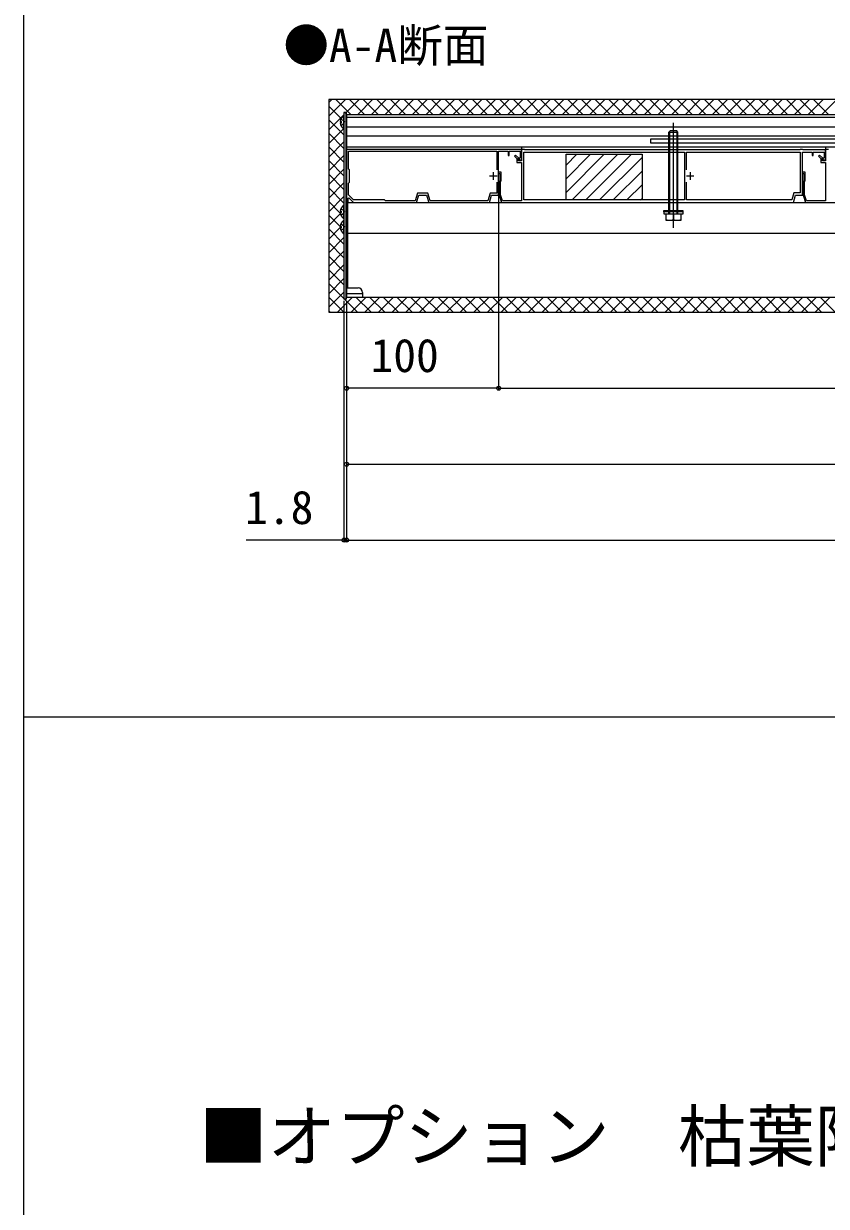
# Model space of a CAD drawing. Units: millimetres, scale not verified. Extents: x -1312 to 1312, y -1960 to 1949.
# Drawn here: x -1312 to -784, y -781 to -3 of the extents above; entities that cross this region are included whole.
import ezdxf
from ezdxf.enums import TextEntityAlignment as Align

# ---------------------------------------------------------------- set-up
doc = ezdxf.new("R2010")
doc.units = ezdxf.units.MM
doc.header["$LTSCALE"] = 8
for name, color, linetype in [('0-1_USER1', 3, 'Continuous'), ('0-2_YKK_11', 7, 'Continuous'), ('0-4_YKK_13', 4, 'Continuous'), ('0-5_YKK_D', 6, 'Continuous'), ('0-6_YKK_ZWAK', 7, 'Continuous'), ('0-7_YSS_K', 3, 'Continuous')]:
    doc.layers.add(name, color=color, linetype=linetype)
doc.layers.add('0-3_YKK_12', color=2, linetype='Continuous', lineweight=18)
doc.styles.add('ＭＳ ゴシック', font='')
doc.styles.get('ＭＳ ゴシック').set_extended_font_data('MS Gothic')

msp = doc.modelspace()

# ---------------------------------------------------------------- linework, layer by layer
at = {"layer": '0-2_YKK_11'}
for p, q in [((-985, -91.613), (-985, -85.413)), ((-1003.5, -100.413), (-1003.5, -105.413)), ((-874, -100.413), (-874, -105.413)), ((-1001, -102.913), (-1006, -102.913)), ((-871.5, -102.913), (-876.5, -102.913))]:
    msp.add_line(p, q, dxfattribs=at)
for points in [[(-985, -85.413), (-1100, -85.413), (-1100, -120.413), (-1098.9, -120.413), (-1098.9, -117.513), (-1098.53, -117.359), (-1095.476, -120.413), (-1054, -120.413), (-1052.5, -115.413), (-1047.5, -115.413), (-1046, -120.413), (-1006.1, -120.413), (-1004.6, -115.413), (-1000, -115.413), (-1000, -86.613), (-993.8, -86.613), (-993.8, -89.413), (-993, -89.413), (-993, -86.613), (-985.8, -86.613), (-985.8, -90.555), (-986.018, -90.844)], [(-785, -91.613), (-785, -85.713), (-799.7, -85.713), (-800, -85.413), (-801.5, -85.413), (-801.8, -85.713), (-982.7, -85.713), (-983, -85.413), (-985, -85.413), (-985, -92.913), (-987, -92.913), (-987, -90.913), (-988.817, -89.096), (-989.524, -89.803), (-988, -91.328), (-988, -93.913), (-985, -93.913), (-985, -119.213), (-997.52, -119.213), (-998.7, -115.281), (-998.7, -106.413), (-998.4, -106.113), (-998.4, -100.413), (-1000, -100.413), (-1000, -101.213), (-999.3, -101.213), (-999.3, -106.113), (-999.6, -106.413), (-999.6, -115.413), (-998.1, -120.413)], [(-783, -85.413), (-785, -85.413), (-785, -92.913), (-787, -92.913), (-787, -90.913), (-788.817, -89.096), (-789.524, -89.803), (-788, -91.328), (-788, -93.913), (-785, -93.913), (-785, -119.213), (-797.52, -119.213), (-798.7, -115.281), (-798.7, -106.413), (-798.4, -106.113), (-798.4, -100.413), (-800, -100.413), (-800, -101.213), (-799.3, -101.213), (-799.3, -106.113), (-799.6, -106.413), (-799.6, -115.413), (-798.1, -120.413)], [(-1001.2, -106.907), (-1001.2, -114.213), (-1005.493, -114.213), (-1006.993, -119.213), (-1045.107, -119.213), (-1046.607, -114.213), (-1053.393, -114.213), (-1054.893, -119.213), (-1074.4, -119.213), (-1075, -118.613), (-1095.579, -118.613), (-1098.8, -115.392), (-1098.8, -107.513), (-1098.2, -106.913), (-1098.2, -98.913), (-1098.8, -98.313), (-1098.8, -86.613), (-1001.2, -86.613), (-1001.2, -98.92)], [(-998.1, -120.413), (-806.1, -120.413), (-804.6, -115.413), (-800, -115.413), (-800, -87.113), (-793.8, -87.113), (-793.8, -89.413), (-793, -89.413), (-793, -87.113), (-785.8, -87.113), (-785.8, -90.555), (-786.018, -90.844)], [(-876.3, -98.92), (-876.3, -87.213), (-801.5, -87.213), (-801.5, -113.913), (-805.716, -113.913), (-807.126, -118.613), (-876.3, -118.613), (-876.3, -106.907)], [(-798.1, -120.413), (-606.1, -120.413), (-604.6, -115.413), (-600, -115.413), (-600, -87.113), (-593.8, -87.113), (-593.8, -89.413), (-593, -89.413), (-593, -87.113), (-585.8, -87.113), (-585.8, -90.555), (-586.018, -90.844)]]:
    msp.add_lwpolyline(points, dxfattribs=at)
msp.add_lwpolyline([(-983.5, -87.213), (-877.8, -87.213), (-877.8, -118.613), (-983.5, -118.613)], close=True, dxfattribs=at)
for centre in [(-985.8, -91.613), (-785.8, -91.613)]:
    msp.add_arc(centre, 0.8, 105.82664, 360, dxfattribs=at)
at = {"layer": '0-3_YKK_12'}
for p, q in [((-1100, -62.511), (-233.5, -62.511)), ((-1100, -62.511), (-1100, -182.513)), ((-1100, -64.084), (-233.5, -64.084)), ((-1100, -70.439), (-233.5, -70.439)), ((-1100, -76.511), (-233.5, -76.511)), ((-1100, -83.613), (-233.5, -83.613)), ((-985, -83.613), (-985, -85.913)), ((-785, -83.613), (-785, -85.913)), ((-1100, -120.413), (-233.5, -120.413)), ((-1099.5, -120.413), (-1099.519, -176.513)), ((-1099.5, -140.513), (-233.5, -140.513)), ((-1099.519, -176.513), (-1092.519, -176.513)), ((-1089.519, -180.513), (-1100, -180.513)), ((-1100, -182.513), (-233.5, -182.513)), ((-1089.519, -179.513), (-1089.519, -182.513))]:
    msp.add_line(p, q, dxfattribs=at)
msp.add_arc((-1092.519, -179.513), 3, 0, 90, dxfattribs=at)
at = {"layer": '0-4_YKK_13'}
for p, q in [((-1101.8, -61.011), (-1101.8, -184.011)), ((-1100.5, -61.011), (-1101.8, -61.011)), ((-1104.283, -67.086), (-1103.4, -67.086)), ((-1103.877, -65.436), (-1102.012, -66.366)), ((-1102.012, -66.366), (-1101.403, -67.511)), ((-1101.8, -71.487), (-1101.8, -63.536)), ((-885, -87.213), (-885, -68.013)), ((-888, -74.013), (-882, -74.013)), ((-887.46, -87.213), (-887.46, -73.473)), ((-882.54, -87.213), (-882.54, -73.473)), ((-955.65, -95.748), (-948.515, -88.613)), ((-955.65, -104.729), (-939.535, -88.613)), ((-955.65, -113.709), (-930.554, -88.613)), ((-951.574, -118.613), (-921.574, -88.613)), ((-942.594, -118.613), (-912.594, -88.613)), ((-933.614, -118.613), (-905.65, -90.65)), ((-888, -118.613), (-888, -87.213)), ((-887.46, -118.613), (-887.46, -87.213)), ((-885, -118.613), (-885, -87.213)), ((-882.54, -118.613), (-882.54, -87.213)), ((-882, -118.613), (-882, -87.213)), ((-924.633, -118.613), (-905.65, -99.63)), ((-915.653, -118.613), (-905.65, -108.61)), ((-1103.877, -124.436), (-1102.012, -125.366)), ((-1101.8, -130.487), (-1101.8, -122.536)), ((-906.673, -118.613), (-905.65, -117.59)), ((-888, -128.013), (-888, -118.613)), ((-887.46, -128.013), (-887.46, -118.613)), ((-885, -137.013), (-885, -118.613)), ((-882.54, -128.013), (-882.54, -118.613)), ((-882, -128.013), (-882, -118.613)), ((-1104.283, -126.086), (-1103.4, -126.086)), ((-1102.012, -125.366), (-1101.403, -126.511)), ((-885, -128.013), (-885, -131.58)), ((-878.9, -126.513), (-878.9, -128.013)), ((-1104.283, -136.086), (-1103.4, -136.086)), ((-1103.877, -134.436), (-1102.012, -135.366)), ((-1102.012, -135.366), (-1101.403, -136.511)), ((-1101.8, -140.487), (-1101.8, -132.536)), ((-1100, -184.011), (-1101.8, -184.011))]:
    msp.add_line(p, q, dxfattribs=at)
for points in [[(-1100, -184.011), (-1100, -61.011), (-1100.5, -61.011), (-1100.5, -184.011)], [(-1104.283, -67.936), (-1103.4, -67.936), (-1103.4, -67.086)], [(-1103.877, -69.586), (-1102.012, -68.656), (-1101.403, -67.511)], [(-888, -87.213), (-888, -74.013), (-887, -73.013), (-883, -73.013)], [(-882, -87.213), (-882, -74.013), (-883, -73.013)], [(-1104.283, -126.936), (-1103.4, -126.936), (-1103.4, -126.086)], [(-1103.877, -128.586), (-1102.012, -127.656), (-1101.403, -126.511)], [(-878.9, -128.013), (-891.1, -128.013), (-891.1, -126.513)], [(-1104.283, -136.936), (-1103.4, -136.936), (-1103.4, -136.086)], [(-1103.877, -138.586), (-1102.012, -137.656), (-1101.403, -136.511)]]:
    msp.add_lwpolyline(points, dxfattribs=at)
for points in [[(-900, -81.011), (-470, -81.011), (-470, -78.711), (-900, -78.711)], [(-955.65, -88.613), (-905.65, -88.613), (-905.65, -118.613), (-955.65, -118.613)], [(-878.75, -126.513), (-891.25, -126.513), (-891.25, -125.513), (-878.75, -125.513)], [(-880, -128.013), (-890, -128.013), (-890, -132.013), (-880, -132.013)]]:
    msp.add_lwpolyline(points, close=True, dxfattribs=at)
for centre, radius, start, end in [((-1099, -67.511), 5.3, 127.71409, 175.40059), ((-1099, -67.511), 5.3, 184.59941, 232.28591), ((-1102.074, -63.536), 0.274, 0, 127.71409), ((-1102.074, -71.487), 0.274, 232.28591, 0), ((-1099, -126.511), 5.3, 127.71409, 175.40059), ((-1102.074, -122.536), 0.274, 0, 127.71409), ((-1099, -126.511), 5.3, 184.59941, 232.28591), ((-1102.074, -130.487), 0.274, 232.28591, 0), ((-1102.074, -132.536), 0.274, 0, 127.71409), ((-887.5, -124.58), 7.433, 250.34714, 289.65286), ((-882.5, -124.58), 7.433, 250.34714, 289.65286), ((-1099, -136.511), 5.3, 127.71409, 175.40059), ((-1099, -136.511), 5.3, 184.59941, 232.28591), ((-1102.074, -140.487), 0.274, 232.28591, 0)]:
    msp.add_arc(centre, radius, start, end, dxfattribs=at)
at = {"layer": '0-5_YKK_D'}
for p, q in [((-1000, -115.913), (-1000, -243.513)), ((-1000, -115.913), (-1000, -243.513)), ((-1101.8, -185.011), (-1101.8, -343.513)), ((-1100, -185.011), (-1100, -343.513)), ((-1100, -185.011), (-1100, -293.513)), ((-1100, -185.011), (-1100, -243.513)), ((-1100, -185.011), (-1100, -343.513)), ((-1000, -242.513), (-1100, -242.513)), ((-1000, -242.513), (1000, -242.513)), ((-1100, -292.513), (0, -292.513)), ((-1101.8, -342.513), (-1166.152, -342.513)), ((-1100, -342.513), (-1101.8, -342.513)), ((-1100, -342.513), (-1094.75, -342.513)), ((-1100, -342.513), (1100, -342.513))]:
    msp.add_line(p, q, dxfattribs=at)
for centre in [(-1100, -242.513), (-1000, -242.513), (-1000, -242.513), (-1100, -292.513), (-1101.8, -342.513), (-1100, -342.513), (-1100, -342.513)]:
    msp.add_circle(centre, 1.312, dxfattribs=at)
at = {"layer": '0-6_YKK_ZWAK'}
for p, q in [((-1312.5, 1864.6), (-1312.5, -1960.4)), ((-1312.5, -458.707), (1312.5, -458.707))]:
    msp.add_line(p, q, dxfattribs=at)
at = {"layer": '0-7_YSS_K'}
for p, q in [((-1111.8, -54.595), (-1109.819, -52.615)), ((-1111.8, -63.576), (-1100.839, -52.615)), ((-1097.261, -62.408), (-1107.055, -52.615)), ((-1100.93, -61.686), (-1091.859, -52.615)), ((-1088.28, -62.409), (-1098.075, -52.615)), ((-1092.673, -62.409), (-1082.879, -52.615)), ((-1079.3, -62.409), (-1089.094, -52.615)), ((-1083.693, -62.409), (-1073.898, -52.615)), ((-1070.319, -62.41), (-1080.114, -52.615)), ((-1074.713, -62.409), (-1064.918, -52.615)), ((-1061.338, -62.41), (-1071.134, -52.615)), ((-1065.733, -62.41), (-1055.938, -52.615)), ((-1052.358, -62.41), (-1062.154, -52.615)), ((-1056.753, -62.41), (-1046.958, -52.615)), ((-1043.377, -62.411), (-1053.173, -52.615)), ((-1047.773, -62.411), (-1037.977, -52.615)), ((-1034.396, -62.411), (-1044.193, -52.615)), ((-1038.794, -62.411), (-1028.997, -52.615)), ((-1025.416, -62.412), (-1035.213, -52.615)), ((-1029.814, -62.412), (-1020.017, -52.615)), ((-1016.435, -62.412), (-1026.233, -52.615)), ((-1020.834, -62.412), (-1011.037, -52.615)), ((-1007.454, -62.413), (-1017.252, -52.615)), ((-1011.854, -62.412), (-1002.056, -52.615)), ((-998.474, -62.413), (-1008.272, -52.615)), ((-1002.874, -62.413), (-993.076, -52.615)), ((-989.493, -62.413), (-999.292, -52.615)), ((-993.894, -62.413), (-984.096, -52.615)), ((-980.512, -62.414), (-990.312, -52.615)), ((-984.915, -62.414), (-975.116, -52.615)), ((-971.532, -62.414), (-981.331, -52.615)), ((-975.935, -62.414), (-966.135, -52.615)), ((-962.551, -62.415), (-972.351, -52.615)), ((-966.955, -62.414), (-957.155, -52.615)), ((-953.57, -62.415), (-963.371, -52.615)), ((-957.975, -62.415), (-948.175, -52.615)), ((-944.59, -62.416), (-954.391, -52.615)), ((-948.995, -62.415), (-939.194, -52.615)), ((-935.609, -62.416), (-945.41, -52.615)), ((-940.015, -62.416), (-930.214, -52.615)), ((-926.628, -62.416), (-936.43, -52.615)), ((-931.036, -62.416), (-921.234, -52.615)), ((-917.648, -62.417), (-927.45, -52.615)), ((-922.056, -62.417), (-912.254, -52.615)), ((-908.667, -62.417), (-918.47, -52.615)), ((-913.076, -62.417), (-903.273, -52.615)), ((-899.686, -62.418), (-909.489, -52.615)), ((-904.096, -62.417), (-894.293, -52.615)), ((-890.706, -62.418), (-900.509, -52.615)), ((-895.116, -62.418), (-885.313, -52.615)), ((-881.725, -62.418), (-891.529, -52.615)), ((-886.136, -62.418), (-876.333, -52.615)), ((-872.744, -62.419), (-882.548, -52.615)), ((-877.156, -62.419), (-867.352, -52.615)), ((-863.764, -62.419), (-873.568, -52.615)), ((-868.177, -62.419), (-858.372, -52.615)), ((-854.783, -62.42), (-864.588, -52.615)), ((-859.197, -62.42), (-849.392, -52.615)), ((-845.802, -62.42), (-855.608, -52.615)), ((-850.217, -62.42), (-840.412, -52.615)), ((-836.822, -62.421), (-846.627, -52.615)), ((-841.237, -62.42), (-831.431, -52.615)), ((-827.841, -62.421), (-837.647, -52.615)), ((-832.257, -62.421), (-822.451, -52.615)), ((-818.86, -62.421), (-828.667, -52.615)), ((-823.277, -62.421), (-813.471, -52.615)), ((-809.879, -62.422), (-819.687, -52.615)), ((-814.298, -62.422), (-804.491, -52.615)), ((-800.899, -62.422), (-810.706, -52.615)), ((-805.318, -62.422), (-795.51, -52.615)), ((-791.918, -62.423), (-801.726, -52.615)), ((-796.338, -62.422), (-786.53, -52.615)), ((-782.937, -62.423), (-792.746, -52.615)), ((-787.358, -62.423), (-777.55, -52.615)), ((-1103.661, -64.989), (-1111.8, -56.85)), ((-1111.8, -72.556), (-1101.8, -62.556)), ((-1101.8, -75.83), (-1111.8, -65.83)), ((-1111.8, -81.536), (-1102.085, -71.821)), ((-1101.8, -84.81), (-1111.8, -74.81)), ((-1111.8, -90.516), (-1101.8, -80.516)), ((-1101.8, -93.791), (-1111.8, -83.791)), ((-1111.8, -99.497), (-1101.8, -89.497)), ((-1101.8, -102.771), (-1111.8, -92.771)), ((-1111.8, -108.477), (-1101.8, -98.477)), ((-1101.8, -111.751), (-1111.8, -101.751)), ((-1111.8, -117.457), (-1101.8, -107.457)), ((-1101.8, -120.731), (-1111.8, -110.731)), ((-1111.8, -126.437), (-1101.8, -116.437)), ((-1104.246, -127.265), (-1111.8, -119.712)), ((-1111.8, -135.418), (-1104.149, -127.767)), ((-1104.291, -136.201), (-1111.8, -128.692)), ((-1111.8, -144.398), (-1104.287, -136.885)), ((-1101.8, -147.672), (-1111.8, -137.672)), ((-1111.8, -153.378), (-1101.8, -143.378)), ((-1101.8, -156.652), (-1111.8, -146.652)), ((-1111.8, -162.358), (-1101.8, -152.358)), ((-1101.8, -165.633), (-1111.8, -155.633)), ((-1111.8, -171.339), (-1101.8, -161.339)), ((-1101.8, -174.613), (-1111.8, -164.613)), ((-1111.8, -180.319), (-1101.8, -170.319)), ((-1101.8, -183.593), (-1111.8, -173.593)), ((-1111.8, -189.299), (-1101.8, -179.299)), ((-1101.86, -192.513), (-1111.8, -182.573)), ((-1106.034, -192.513), (-1096.037, -182.516)), ((-1092.88, -192.513), (-1101.382, -184.011)), ((-1097.054, -192.513), (-1087.063, -182.522)), ((-1083.9, -192.513), (-1093.895, -182.517)), ((-1088.073, -192.513), (-1078.088, -182.528)), ((-1074.919, -192.513), (-1084.909, -182.524)), ((-1079.093, -192.513), (-1069.114, -182.534)), ((-1065.939, -192.513), (-1075.923, -182.53)), ((-1070.113, -192.513), (-1060.14, -182.54)), ((-1056.959, -192.513), (-1066.936, -182.536)), ((-1061.133, -192.513), (-1051.166, -182.547)), ((-1047.978, -192.513), (-1057.95, -182.542)), ((-1052.152, -192.513), (-1042.192, -182.553)), ((-1038.998, -192.513), (-1048.963, -182.548)), ((-1043.172, -192.513), (-1033.218, -182.559)), ((-1030.018, -192.513), (-1039.977, -182.554)), ((-1034.192, -192.513), (-1024.243, -182.565)), ((-1021.038, -192.513), (-1030.991, -182.56)), ((-1025.212, -192.513), (-1015.269, -182.571)), ((-1012.057, -192.513), (-1022.004, -182.566)), ((-1016.231, -192.513), (-1006.295, -182.577)), ((-1003.077, -192.513), (-1013.018, -182.573)), ((-1007.251, -192.513), (-997.321, -182.583)), ((-994.097, -192.513), (-1004.032, -182.579)), ((-998.271, -192.513), (-988.347, -182.589)), ((-985.117, -192.513), (-995.045, -182.585)), ((-989.291, -192.513), (-979.373, -182.595)), ((-976.136, -192.513), (-986.059, -182.591)), ((-980.31, -192.513), (-970.399, -182.602)), ((-967.156, -192.513), (-977.072, -182.597)), ((-971.33, -192.513), (-961.424, -182.608)), ((-958.176, -192.513), (-968.086, -182.603)), ((-962.35, -192.513), (-952.45, -182.614)), ((-949.196, -192.513), (-959.1, -182.609)), ((-953.37, -192.513), (-943.476, -182.62)), ((-940.215, -192.513), (-950.113, -182.615)), ((-944.389, -192.513), (-934.502, -182.626)), ((-931.235, -192.513), (-941.127, -182.622)), ((-935.409, -192.513), (-925.528, -182.632)), ((-922.255, -192.513), (-932.141, -182.628)), ((-926.429, -192.513), (-916.554, -182.638)), ((-913.275, -192.513), (-923.154, -182.634)), ((-917.449, -192.513), (-907.58, -182.644)), ((-904.294, -192.513), (-914.168, -182.64)), ((-908.468, -192.513), (-898.605, -182.65)), ((-895.314, -192.513), (-905.181, -182.646)), ((-899.488, -192.513), (-889.631, -182.657)), ((-886.334, -192.513), (-896.195, -182.652)), ((-890.508, -192.513), (-880.657, -182.663)), ((-877.354, -192.513), (-887.209, -182.658)), ((-881.528, -192.513), (-871.683, -182.669)), ((-868.373, -192.513), (-878.222, -182.664)), ((-872.547, -192.513), (-862.709, -182.675)), ((-859.393, -192.513), (-869.236, -182.67)), ((-863.567, -192.513), (-853.735, -182.681)), ((-850.413, -192.513), (-860.25, -182.677)), ((-854.587, -192.513), (-844.761, -182.687)), ((-841.433, -192.513), (-851.263, -182.683)), ((-845.607, -192.513), (-835.786, -182.693)), ((-832.452, -192.513), (-842.277, -182.689)), ((-836.626, -192.513), (-826.812, -182.699)), ((-823.472, -192.513), (-833.29, -182.695)), ((-827.646, -192.513), (-817.838, -182.705)), ((-814.492, -192.513), (-824.304, -182.701)), ((-818.666, -192.513), (-808.864, -182.712)), ((-805.512, -192.513), (-815.318, -182.707)), ((-809.686, -192.513), (-799.89, -182.718)), ((-796.531, -192.513), (-806.331, -182.713)), ((-800.705, -192.513), (-790.916, -182.724)), ((-787.551, -192.513), (-797.345, -182.719)), ((-791.725, -192.513), (-781.942, -182.73)), ((-778.571, -192.513), (-788.359, -182.726)), ((-1110.84, -192.513), (-1111.8, -191.554))]:
    msp.add_line(p, q, dxfattribs=at)
msp.add_lwpolyline([(-233.5, -52.615), (-1111.8, -52.615), (-1111.8, -192.513), (-233.5, -192.513)], dxfattribs=at)

# ---------------------------------------------------------------- texts
at = {"layer": '0-1_USER1', "style": 'ＭＳ ゴシック'}
for s, height, p in [('●A-A断面', 21.99, (-1141.591, -34.491)), ('■オプション\u3000枯葉除けネット', 32.99, (-1196.96, -761.139))]:
    msp.add_text(s, height=height, dxfattribs=at).set_placement(p, align=Align.BOTTOM_LEFT)
at = {"layer": '0-5_YKK_D', "style": 'ＭＳ ゴシック'}
for s, p in [('100', (-1084.261, -238.513)), ('1.8', (-1166.755, -338.513))]:
    msp.add_text(s, height=21.99, dxfattribs=at).set_placement(p, align=Align.BOTTOM_LEFT)

doc.saveas('drawing.dxf')
